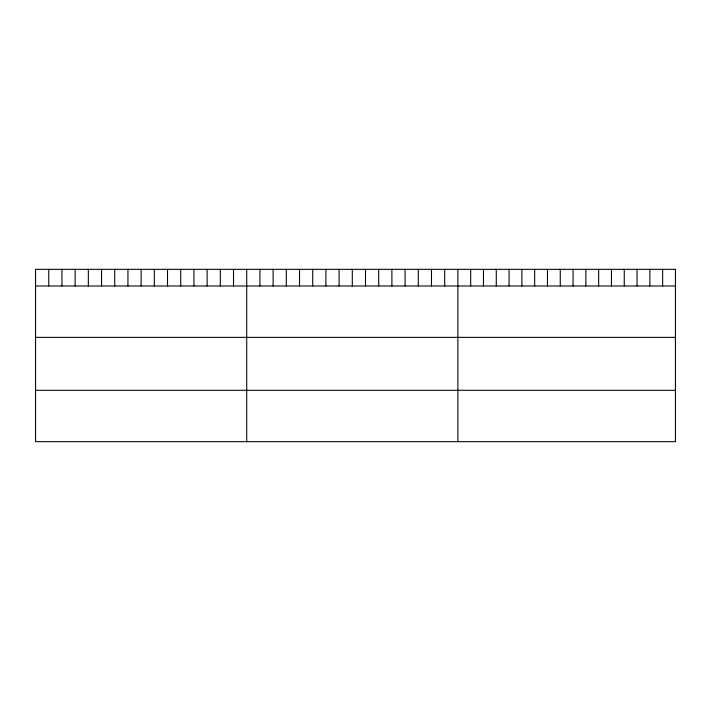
<?xml version="1.0" encoding="UTF-8"?>
<svg xmlns="http://www.w3.org/2000/svg" width="711" height="711" viewBox="0 0 711 711"><rect width="100%" height="100%" fill="white"/><g stroke="black" fill="none" stroke-linecap="round" stroke-linejoin="round"><path stroke-width="1.07" d="M35.55 285.991L675.45 285.991M35.55 337.37L675.45 337.37M35.55 390.295L675.45 390.295M662.652 269.336L662.652 285.991M649.854 269.336L649.854 285.991M637.056 269.336L637.056 285.991M624.258 269.336L624.258 285.991M611.46 269.336L611.46 285.991M598.662 269.336L598.662 285.991M585.864 269.336L585.864 285.991M573.066 269.336L573.066 285.991M560.268 269.336L560.268 285.991M547.47 269.336L547.47 285.991M534.672 269.336L534.672 285.991M521.874 269.336L521.874 285.991M509.076 269.336L509.076 285.991M496.278 269.336L496.278 285.991M483.48 269.336L483.48 285.991M470.682 269.336L470.682 285.991M457.884 269.336L457.884 441.664M444.686 269.336L444.686 285.991M431.488 269.336L431.488 285.991M418.29 269.336L418.29 285.991M405.092 269.336L405.092 285.991M391.894 269.336L391.894 285.991M378.696 269.336L378.696 285.991M365.498 269.336L365.498 285.991M352.3 269.336L352.3 285.991M339.103 269.336L339.103 285.991M325.905 269.336L325.905 285.991M312.707 269.336L312.707 285.991M299.509 269.336L299.509 285.991M286.311 269.336L286.311 285.991M273.113 269.336L273.113 285.991M259.915 269.336L259.915 285.991M246.717 269.336L246.717 441.664M233.519 269.336L233.519 285.991M220.321 269.336L220.321 285.991M207.123 269.336L207.123 285.991M193.925 269.336L193.925 285.991M180.727 269.336L180.727 285.991M167.529 269.336L167.529 285.991M154.331 269.336L154.331 285.991M141.134 269.336L141.134 285.991M127.936 269.336L127.936 285.991M114.738 269.336L114.738 285.991M101.54 269.336L101.54 285.991M88.342 269.336L88.342 285.991M75.144 269.336L75.144 285.991M61.946 269.336L61.946 285.991M48.748 269.336L48.748 285.991M675.45 269.336L35.55 269.336L35.55 441.664L675.45 441.664L675.45 269.336"/></g></svg>
